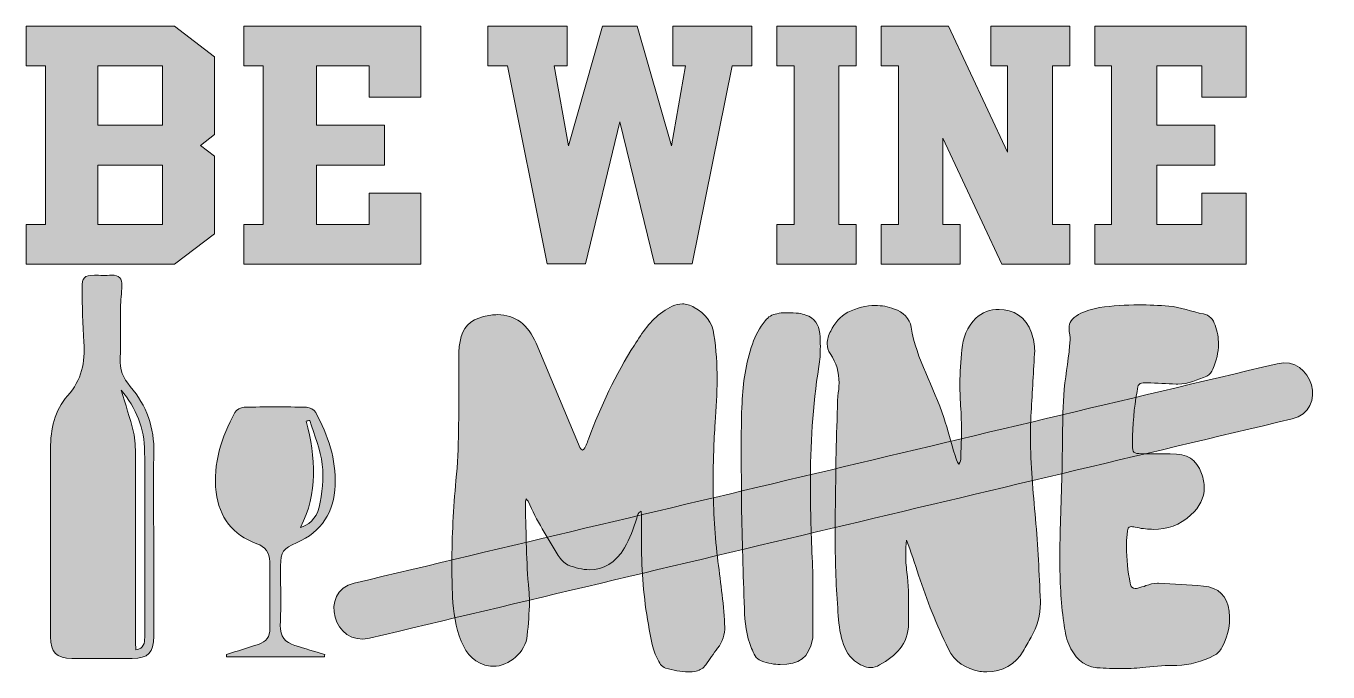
# Model space of a CAD drawing. Header units: inches. Extents: x 144 to 945, y -738 to -341.
import ezdxf

# ---------------------------------------------------------------- set-up
doc = ezdxf.new("R2010")
doc.units = ezdxf.units.IN
doc.header["$MEASUREMENT"] = 0
doc.layers.add('Layer 1', color=7, linetype='Continuous')

# ---------------------------------------------------------------- blocks, each defined once
blk = doc.blocks.new('block 3')
at = {"layer": 'Layer 1', "true_color": 0x231f20}
h = blk.add_hatch(color=250, dxfattribs=at)
h.dxf.hatch_style = 2
edge = h.paths.add_edge_path()
edge.add_spline(control_points=[(537.72, -735.92), (534.96, -735.21), (533.88, -732.57), (532.69, -730.17), (528.85, -722.62), (528.01, -714.24), (526.58, -706.09), (523.82, -689.67), (522.86, -673.14), (522.86, -656.72), (522.86, -656.72), (522.98, -643.06), (522.98, -643.06), (522.98, -641.99), (522.74, -640.91), (522.62, -639.47), (520.47, -640.43), (520.47, -642.34), (519.99, -643.78), (518.07, -650.13), (515.79, -656.24), (512.44, -662), (507.05, -671.22), (499.26, -675.42), (490.75, -675.42), (486.55, -675.42), (482.24, -674.34), (477.81, -672.54), (475.05, -671.34), (473.26, -669.07), (471.7, -666.67), (464.99, -655.88), (458.28, -645.1), (453.24, -633.36), (453, -633), (452.65, -632.76), (452.05, -631.92), (451.57, -632.76), (451.45, -633.72), (451.45, -634.56), (451.45, -634.56), (451.45, -636.35), (451.45, -636.35), (452.05, -653.49), (451.93, -670.62), (453.61, -687.64), (453.84, -690.03), (453.96, -692.55), (453.96, -694.95), (453.96, -702.02), (453.24, -708.96), (452.65, -715.91), (451.81, -726.1), (441.26, -734.85), (431.8, -734.85), (431.8, -734.85), (430, -734.73), (430, -734.73), (420.53, -733.65), (415.26, -727.42), (412.03, -719.39), (408.55, -710.76), (407.12, -701.54), (406.64, -692.31), (406.4, -685.48), (406.28, -678.65), (406.28, -671.82), (406.28, -654.69), (407.12, -637.67), (408.79, -620.54), (410.83, -600.29), (410.35, -579.8), (410.59, -559.31), (410.59, -554.16), (410.59, -548.76), (410.47, -543.61), (410.47, -540.74), (410.83, -537.86), (411.31, -535.1), (412.51, -526.6), (417.78, -521.8), (425.69, -519.77), (428.8, -519.05), (431.68, -518.57), (434.32, -518.57), (445.1, -518.57), (453.24, -524.68), (458.04, -536.18), (458.04, -536.18), (484.16, -598.13), (484.16, -598.13), (484.76, -599.45), (485.12, -601.01), (486.55, -601.97), (488.95, -600.29), (489.31, -597.53), (490.27, -595.13), (497.82, -574.89), (506.92, -555.47), (518.55, -537.26), (523.34, -529.71), (528.37, -522.16), (535.92, -516.89), (539.88, -514.14), (543.71, -511.98), (548.03, -511.98), (550.3, -511.98), (552.7, -512.7), (555.33, -514.14), (562.16, -517.97), (566.36, -523), (567.43, -530.91), (568.87, -540.02), (569.35, -549.24), (569.35, -558.35), (569.35, -567.22), (568.87, -576.08), (568.15, -584.83), (567.43, -596.69), (566.95, -608.67), (566.95, -620.54), (566.95, -636.23), (567.67, -651.93), (569.59, -667.75), (571.27, -681.41), (573.3, -695.07), (574.02, -708.96), (574.02, -708.96), (574.14, -710.28), (574.14, -710.28), (574.14, -715.32), (572.83, -719.63), (569.71, -723.7), (567.19, -727.06), (564.8, -730.53), (562.4, -733.89), (560.97, -736.04), (558.93, -737.24), (556.53, -737.84), (554.97, -738.2), (553.3, -738.32), (551.74, -738.32), (546.94, -738.32), (542.39, -737.12), (537.72, -735.92)], knot_values=[0, 0, 0, 0, 1, 1, 1, 2, 2, 2, 3, 3, 3, 4, 4, 4, 5, 5, 5, 6, 6, 6, 7, 7, 7, 8, 8, 8, 9, 9, 9, 10, 10, 10, 11, 11, 11, 12, 12, 12, 13, 13, 13, 14, 14, 14, 15, 15, 15, 16, 16, 16, 17, 17, 17, 18, 18, 18, 19, 19, 19, 20, 20, 20, 21, 21, 21, 22, 22, 22, 23, 23, 23, 24, 24, 24, 25, 25, 25, 26, 26, 26, 27, 27, 27, 28, 28, 28, 29, 29, 29, 30, 30, 30, 31, 31, 31, 32, 32, 32, 33, 33, 33, 34, 34, 34, 35, 35, 35, 36, 36, 36, 37, 37, 37, 38, 38, 38, 39, 39, 39, 40, 40, 40, 41, 41, 41, 42, 42, 42, 43, 43, 43, 44, 44, 44, 45, 45, 45, 46, 46, 46, 47, 47, 47, 48, 48, 48, 48], degree=3, periodic=1)
h = blk.add_hatch(color=250, dxfattribs=at)
h.dxf.hatch_style = 2
edge = h.paths.add_edge_path()
edge.add_spline(control_points=[(596.45, -731.49), (593.21, -730.29), (591.78, -726.94), (590.58, -723.82), (587.34, -716.03), (586.38, -707.65), (586.15, -699.38), (585.3, -678.05), (584.95, -656.72), (584.35, -635.99), (584.35, -635.99), (584.23, -596.57), (584.23, -596.57), (584.23, -588.66), (584.35, -580.76), (584.71, -572.85), (585.3, -560.51), (586.98, -548.41), (591.06, -536.66), (592.97, -531.39), (595.49, -526.6), (598.97, -522.28), (600.88, -519.89), (603.16, -518.45), (606.04, -517.97), (607.95, -517.61), (609.75, -517.37), (611.55, -517.37), (618.62, -517.37), (621.37, -517.85), (624.01, -518.81), (629.16, -520.61), (632.04, -524.68), (632.52, -530.19), (632.76, -532.83), (632.87, -535.58), (632.87, -538.22), (632.87, -542.41), (632.63, -546.61), (631.92, -550.56), (628.08, -574.77), (626.76, -599.09), (626.76, -623.41), (626.76, -639.23), (627.24, -655.05), (627.96, -670.86), (628.32, -678.05), (628.32, -685.36), (628.32, -692.55), (628.32, -692.55), (628.32, -714.36), (628.32, -714.36), (628.32, -715.68), (628.32, -717.11), (628.08, -718.31), (625.69, -729.45), (620.17, -733.77), (608.07, -733.77), (604.72, -733.77), (600.76, -732.93), (596.45, -731.49)], knot_values=[0, 0, 0, 0, 1, 1, 1, 2, 2, 2, 3, 3, 3, 4, 4, 4, 5, 5, 5, 6, 6, 6, 7, 7, 7, 8, 8, 8, 9, 9, 9, 10, 10, 10, 11, 11, 11, 12, 12, 12, 13, 13, 13, 14, 14, 14, 15, 15, 15, 16, 16, 16, 17, 17, 17, 18, 18, 18, 19, 19, 19, 20, 20, 20, 20], degree=3, periodic=1)
h = blk.add_hatch(color=250, dxfattribs=at)
h.dxf.hatch_style = 2
edge = h.paths.add_edge_path()
edge.add_spline(control_points=[(730.89, -737.96), (722.27, -736.4), (715.56, -732.33), (711.49, -723.94), (704.41, -709.32), (698.3, -694.35), (693.27, -678.77), (690.99, -671.58), (688.6, -664.39), (685.84, -657.32), (685.48, -660.2), (685.36, -662.95), (685.36, -665.71), (685.36, -669.42), (685.6, -673.14), (686.08, -676.85), (687.04, -684.64), (687.16, -692.31), (687.16, -700.1), (687.16, -700.1), (687.16, -708.49), (687.16, -708.49), (687.04, -721.31), (679.13, -728.38), (669.31, -734.01), (667.51, -735.09), (665.59, -735.57), (663.79, -735.57), (660.32, -735.57), (656.97, -733.89), (653.97, -731.49), (649.53, -727.9), (647.26, -722.86), (645.94, -717.47), (644.26, -711.48), (644.02, -705.25), (643.55, -699.14), (642.35, -683.92), (641.99, -668.7), (641.99, -653.37), (641.99, -638.15), (642.35, -622.81), (642.47, -607.6), (642.59, -596.81), (643.07, -586.15), (643.42, -575.36), (643.42, -575.36), (643.42, -571.53), (643.42, -571.53), (643.42, -571.53), (643.55, -568.78), (643.55, -568.78), (644.02, -565.9), (644.38, -563.14), (644.38, -560.51), (644.38, -554.28), (642.83, -548.29), (638.87, -542.53), (637.67, -540.74), (637.07, -538.7), (637.07, -536.54), (637.07, -533.91), (637.91, -531.15), (639.23, -528.63), (641.63, -523.84), (644.98, -519.53), (649.77, -517.13), (655.29, -514.38), (660.92, -512.94), (666.67, -512.94), (670.51, -512.94), (674.46, -513.54), (678.41, -515.1), (683.8, -517.01), (687.88, -520.85), (688.72, -526.24), (691.83, -546.13), (702.74, -563.02), (708.73, -581.83), (711.25, -589.5), (713.4, -597.41), (715.68, -605.2), (716.28, -607), (716.76, -608.79), (717.95, -610.59), (719.15, -609.27), (719.27, -607.84), (719.27, -606.4), (719.27, -606.4), (719.27, -604.6), (719.27, -604.6), (719.51, -599.57), (719.63, -594.54), (719.63, -589.38), (719.63, -583.75), (719.39, -578.12), (719.03, -572.37), (718.79, -568.66), (718.67, -564.94), (718.67, -561.11), (718.67, -554.16), (719.15, -547.09), (719.87, -540.14), (720.71, -532.83), (722.99, -526.12), (728.5, -520.73), (732.09, -517.25), (737.36, -515.33), (742.87, -515.33), (751.15, -515.33), (759.65, -519.77), (762.77, -529.83), (763.96, -533.43), (764.68, -537.14), (764.68, -540.86), (764.68, -540.86), (764.56, -542.77), (764.56, -542.77), (763.85, -555.59), (763.01, -568.29), (762.41, -581), (762.17, -585.43), (762.05, -589.74), (762.05, -594.06), (762.05, -610.83), (763.72, -627.49), (765.16, -644.14), (766.72, -660.92), (767.44, -677.81), (768.16, -694.71), (768.16, -694.71), (768.16, -695.91), (768.16, -695.91), (768.16, -703.33), (766.24, -710.4), (762.53, -716.87), (760.97, -719.75), (759.29, -722.62), (757.61, -725.5), (753.18, -733.41), (744.43, -738.32), (735.33, -738.32), (733.89, -738.32), (732.45, -738.2), (730.89, -737.96)], knot_values=[0, 0, 0, 0, 1, 1, 1, 2, 2, 2, 3, 3, 3, 4, 4, 4, 5, 5, 5, 6, 6, 6, 7, 7, 7, 8, 8, 8, 9, 9, 9, 10, 10, 10, 11, 11, 11, 12, 12, 12, 13, 13, 13, 14, 14, 14, 15, 15, 15, 16, 16, 16, 17, 17, 17, 18, 18, 18, 19, 19, 19, 20, 20, 20, 21, 21, 21, 22, 22, 22, 23, 23, 23, 24, 24, 24, 25, 25, 25, 26, 26, 26, 27, 27, 27, 28, 28, 28, 29, 29, 29, 30, 30, 30, 31, 31, 31, 32, 32, 32, 33, 33, 33, 34, 34, 34, 35, 35, 35, 36, 36, 36, 37, 37, 37, 38, 38, 38, 39, 39, 39, 40, 40, 40, 41, 41, 41, 42, 42, 42, 43, 43, 43, 44, 44, 44, 45, 45, 45, 46, 46, 46, 47, 47, 47, 48, 48, 48, 48], degree=3, periodic=1)
h = blk.add_hatch(color=250, dxfattribs=at)
h.dxf.hatch_style = 2
edge = h.paths.add_edge_path()
edge.add_spline(control_points=[(802.92, -735.68), (793.82, -735.09), (789.02, -728.62), (785.67, -721.31), (783.75, -717.11), (783.27, -712.44), (782.55, -707.89), (780.75, -695.07), (780.15, -682.24), (780.15, -668.58), (780.15, -652.89), (780.87, -635.99), (781.47, -616.82), (781.83, -606.16), (781.47, -587.23), (782.55, -568.29), (783.15, -557.99), (785.43, -547.93), (786.15, -537.62), (786.26, -536.18), (786.5, -534.87), (786.5, -533.43), (786.5, -532.71), (786.39, -531.87), (786.26, -531.03), (785.91, -529.59), (785.79, -528.28), (785.79, -527.08), (785.79, -523.36), (787.46, -520.97), (791.54, -518.57), (795.61, -516.17), (800.04, -514.98), (804.6, -514.26), (812.51, -513.06), (820.65, -512.58), (828.68, -512.58), (834.91, -512.58), (841.02, -512.82), (847.26, -513.3), (854.44, -513.78), (861.27, -516.89), (868.46, -518.09), (872.18, -518.81), (874.46, -521.45), (875.65, -525.04), (877.09, -528.99), (877.69, -532.83), (877.69, -536.66), (877.69, -541.82), (876.49, -546.97), (874.33, -552), (873.61, -553.8), (872.42, -555.71), (870.62, -556.43), (864.75, -558.47), (859.12, -561.35), (852.77, -561.35), (852.77, -561.35), (851.69, -561.35), (851.69, -561.35), (845.82, -560.99), (839.94, -560.63), (833.95, -560.51), (833.95, -560.51), (832.64, -560.51), (832.64, -560.51), (828.68, -560.51), (828.2, -561.23), (827.6, -565.78), (825.81, -576.08), (824.85, -586.51), (824.85, -596.93), (824.85, -596.93), (824.85, -598.61), (824.85, -598.61), (824.97, -603.76), (825.09, -603.88), (830.6, -604.12), (830.6, -604.12), (838.75, -604.24), (838.75, -604.24), (838.75, -604.24), (848.09, -604.12), (848.09, -604.12), (858.76, -604.12), (864.03, -607.48), (867.26, -616.22), (868.46, -619.34), (868.94, -622.33), (868.94, -625.09), (868.94, -631.32), (866.07, -636.83), (860.79, -641.75), (853.85, -648.1), (846.05, -650.61), (837.79, -650.61), (834.55, -650.61), (831.08, -650.25), (827.72, -649.53), (826.05, -649.17), (824.97, -648.93), (824.01, -648.93), (822.09, -648.93), (821.73, -650.13), (821.49, -653.73), (821.25, -656.24), (821.13, -658.76), (821.13, -661.28), (821.13, -668.83), (821.97, -676.37), (823.41, -683.8), (823.77, -686.2), (824.97, -686.92), (826.53, -686.92), (827, -686.92), (827.48, -686.92), (828.08, -686.8), (829.76, -686.32), (831.56, -685.84), (833.12, -685.24), (835.39, -684.4), (837.79, -683.8), (840.18, -683.8), (840.18, -683.8), (840.9, -683.8), (840.9, -683.8), (850.13, -684.28), (859.24, -684.52), (868.46, -685.48), (877.81, -686.32), (883.08, -691.71), (884.28, -700.94), (884.4, -702.49), (884.52, -703.93), (884.52, -705.49), (884.52, -711.72), (882.84, -717.59), (879.85, -723.22), (878.77, -725.38), (877.09, -727.18), (874.81, -728.26), (867.74, -731.85), (860.2, -734.25), (852.17, -734.25), (845.7, -734.25), (839.47, -734.73), (833.12, -735.45), (828.2, -736.04), (823.29, -736.28), (818.5, -736.28), (813.22, -736.28), (808.07, -736.04), (802.92, -735.68)], knot_values=[0, 0, 0, 0, 1, 1, 1, 2, 2, 2, 3, 3, 3, 4, 4, 4, 5, 5, 5, 6, 6, 6, 7, 7, 7, 8, 8, 8, 9, 9, 9, 10, 10, 10, 11, 11, 11, 12, 12, 12, 13, 13, 13, 14, 14, 14, 15, 15, 15, 16, 16, 16, 17, 17, 17, 18, 18, 18, 19, 19, 19, 20, 20, 20, 21, 21, 21, 22, 22, 22, 23, 23, 23, 24, 24, 24, 25, 25, 25, 26, 26, 26, 27, 27, 27, 28, 28, 28, 29, 29, 29, 30, 30, 30, 31, 31, 31, 32, 32, 32, 33, 33, 33, 34, 34, 34, 35, 35, 35, 36, 36, 36, 37, 37, 37, 38, 38, 38, 39, 39, 39, 40, 40, 40, 41, 41, 41, 42, 42, 42, 43, 43, 43, 44, 44, 44, 45, 45, 45, 46, 46, 46, 47, 47, 47, 48, 48, 48, 49, 49, 49, 50, 50, 50, 51, 51, 51, 51], degree=3, periodic=1)
at = {"layer": 'Layer 1', "lineweight": 0}
for points, knots in [([(537.72, -735.92), (534.96, -735.21), (533.88, -732.57), (532.69, -730.17), (528.85, -722.62), (528.01, -714.24), (526.58, -706.09), (523.82, -689.67), (522.86, -673.14), (522.86, -656.72), (522.86, -656.72), (522.98, -643.06), (522.98, -643.06), (522.98, -641.99), (522.74, -640.91), (522.62, -639.47), (520.47, -640.43), (520.47, -642.34), (519.99, -643.78), (518.07, -650.13), (515.79, -656.24), (512.44, -662), (507.05, -671.22), (499.26, -675.42), (490.75, -675.42), (486.55, -675.42), (482.24, -674.34), (477.81, -672.54), (475.05, -671.34), (473.26, -669.07), (471.7, -666.67), (464.99, -655.88), (458.28, -645.1), (453.24, -633.36), (453, -633), (452.65, -632.76), (452.05, -631.92), (451.57, -632.76), (451.45, -633.72), (451.45, -634.56), (451.45, -634.56), (451.45, -636.35), (451.45, -636.35), (452.05, -653.49), (451.93, -670.62), (453.61, -687.64), (453.84, -690.03), (453.96, -692.55), (453.96, -694.95), (453.96, -702.02), (453.24, -708.96), (452.65, -715.91), (451.81, -726.1), (441.26, -734.85), (431.8, -734.85), (431.8, -734.85), (430, -734.73), (430, -734.73), (420.53, -733.65), (415.26, -727.42), (412.03, -719.39), (408.55, -710.76), (407.12, -701.54), (406.64, -692.31), (406.4, -685.48), (406.28, -678.65), (406.28, -671.82), (406.28, -654.69), (407.12, -637.67), (408.79, -620.54), (410.83, -600.29), (410.35, -579.8), (410.59, -559.31), (410.59, -554.16), (410.59, -548.76), (410.47, -543.61), (410.47, -540.74), (410.83, -537.86), (411.31, -535.1), (412.51, -526.6), (417.78, -521.8), (425.69, -519.77), (428.8, -519.05), (431.68, -518.57), (434.32, -518.57), (445.1, -518.57), (453.24, -524.68), (458.04, -536.18), (458.04, -536.18), (484.16, -598.13), (484.16, -598.13), (484.76, -599.45), (485.12, -601.01), (486.55, -601.97), (488.95, -600.29), (489.31, -597.53), (490.27, -595.13), (497.82, -574.89), (506.92, -555.47), (518.55, -537.26), (523.34, -529.71), (528.37, -522.16), (535.92, -516.89), (539.88, -514.14), (543.71, -511.98), (548.03, -511.98), (550.3, -511.98), (552.7, -512.7), (555.33, -514.14), (562.16, -517.97), (566.36, -523), (567.43, -530.91), (568.87, -540.02), (569.35, -549.24), (569.35, -558.35), (569.35, -567.22), (568.87, -576.08), (568.15, -584.83), (567.43, -596.69), (566.95, -608.67), (566.95, -620.54), (566.95, -636.23), (567.67, -651.93), (569.59, -667.75), (571.27, -681.41), (573.3, -695.07), (574.02, -708.96), (574.02, -708.96), (574.14, -710.28), (574.14, -710.28), (574.14, -715.32), (572.83, -719.63), (569.71, -723.7), (567.19, -727.06), (564.8, -730.53), (562.4, -733.89), (560.97, -736.04), (558.93, -737.24), (556.53, -737.84), (554.97, -738.2), (553.3, -738.32), (551.74, -738.32), (546.94, -738.32), (542.39, -737.12), (537.72, -735.92)], [0, 0, 0, 0, 1, 1, 1, 2, 2, 2, 3, 3, 3, 4, 4, 4, 5, 5, 5, 6, 6, 6, 7, 7, 7, 8, 8, 8, 9, 9, 9, 10, 10, 10, 11, 11, 11, 12, 12, 12, 13, 13, 13, 14, 14, 14, 15, 15, 15, 16, 16, 16, 17, 17, 17, 18, 18, 18, 19, 19, 19, 20, 20, 20, 21, 21, 21, 22, 22, 22, 23, 23, 23, 24, 24, 24, 25, 25, 25, 26, 26, 26, 27, 27, 27, 28, 28, 28, 29, 29, 29, 30, 30, 30, 31, 31, 31, 32, 32, 32, 33, 33, 33, 34, 34, 34, 35, 35, 35, 36, 36, 36, 37, 37, 37, 38, 38, 38, 39, 39, 39, 40, 40, 40, 41, 41, 41, 42, 42, 42, 43, 43, 43, 44, 44, 44, 45, 45, 45, 46, 46, 46, 47, 47, 47, 48, 48, 48, 48]), ([(596.45, -731.49), (593.21, -730.29), (591.78, -726.94), (590.58, -723.82), (587.34, -716.03), (586.38, -707.65), (586.15, -699.38), (585.3, -678.05), (584.95, -656.72), (584.35, -635.99), (584.35, -635.99), (584.23, -596.57), (584.23, -596.57), (584.23, -588.66), (584.35, -580.76), (584.71, -572.85), (585.3, -560.51), (586.98, -548.41), (591.06, -536.66), (592.97, -531.39), (595.49, -526.6), (598.97, -522.28), (600.88, -519.89), (603.16, -518.45), (606.04, -517.97), (607.95, -517.61), (609.75, -517.37), (611.55, -517.37), (618.62, -517.37), (621.37, -517.85), (624.01, -518.81), (629.16, -520.61), (632.04, -524.68), (632.52, -530.19), (632.76, -532.83), (632.87, -535.58), (632.87, -538.22), (632.87, -542.41), (632.63, -546.61), (631.92, -550.56), (628.08, -574.77), (626.76, -599.09), (626.76, -623.41), (626.76, -639.23), (627.24, -655.05), (627.96, -670.86), (628.32, -678.05), (628.32, -685.36), (628.32, -692.55), (628.32, -692.55), (628.32, -714.36), (628.32, -714.36), (628.32, -715.68), (628.32, -717.11), (628.08, -718.31), (625.69, -729.45), (620.17, -733.77), (608.07, -733.77), (604.72, -733.77), (600.76, -732.93), (596.45, -731.49)], [0, 0, 0, 0, 1, 1, 1, 2, 2, 2, 3, 3, 3, 4, 4, 4, 5, 5, 5, 6, 6, 6, 7, 7, 7, 8, 8, 8, 9, 9, 9, 10, 10, 10, 11, 11, 11, 12, 12, 12, 13, 13, 13, 14, 14, 14, 15, 15, 15, 16, 16, 16, 17, 17, 17, 18, 18, 18, 19, 19, 19, 20, 20, 20, 20]), ([(730.89, -737.96), (722.27, -736.4), (715.56, -732.33), (711.49, -723.94), (704.41, -709.32), (698.3, -694.35), (693.27, -678.77), (690.99, -671.58), (688.6, -664.39), (685.84, -657.32), (685.48, -660.2), (685.36, -662.95), (685.36, -665.71), (685.36, -669.42), (685.6, -673.14), (686.08, -676.85), (687.04, -684.64), (687.16, -692.31), (687.16, -700.1), (687.16, -700.1), (687.16, -708.49), (687.16, -708.49), (687.04, -721.31), (679.13, -728.38), (669.31, -734.01), (667.51, -735.09), (665.59, -735.57), (663.79, -735.57), (660.32, -735.57), (656.97, -733.89), (653.97, -731.49), (649.53, -727.9), (647.26, -722.86), (645.94, -717.47), (644.26, -711.48), (644.02, -705.25), (643.55, -699.14), (642.35, -683.92), (641.99, -668.7), (641.99, -653.37), (641.99, -638.15), (642.35, -622.81), (642.47, -607.6), (642.59, -596.81), (643.07, -586.15), (643.42, -575.36), (643.42, -575.36), (643.42, -571.53), (643.42, -571.53), (643.42, -571.53), (643.55, -568.78), (643.55, -568.78), (644.02, -565.9), (644.38, -563.14), (644.38, -560.51), (644.38, -554.28), (642.83, -548.29), (638.87, -542.53), (637.67, -540.74), (637.07, -538.7), (637.07, -536.54), (637.07, -533.91), (637.91, -531.15), (639.23, -528.63), (641.63, -523.84), (644.98, -519.53), (649.77, -517.13), (655.29, -514.38), (660.92, -512.94), (666.67, -512.94), (670.51, -512.94), (674.46, -513.54), (678.41, -515.1), (683.8, -517.01), (687.88, -520.85), (688.72, -526.24), (691.83, -546.13), (702.74, -563.02), (708.73, -581.83), (711.25, -589.5), (713.4, -597.41), (715.68, -605.2), (716.28, -607), (716.76, -608.79), (717.95, -610.59), (719.15, -609.27), (719.27, -607.84), (719.27, -606.4), (719.27, -606.4), (719.27, -604.6), (719.27, -604.6), (719.51, -599.57), (719.63, -594.54), (719.63, -589.38), (719.63, -583.75), (719.39, -578.12), (719.03, -572.37), (718.79, -568.66), (718.67, -564.94), (718.67, -561.11), (718.67, -554.16), (719.15, -547.09), (719.87, -540.14), (720.71, -532.83), (722.99, -526.12), (728.5, -520.73), (732.09, -517.25), (737.36, -515.33), (742.87, -515.33), (751.15, -515.33), (759.65, -519.77), (762.77, -529.83), (763.96, -533.43), (764.68, -537.14), (764.68, -540.86), (764.68, -540.86), (764.56, -542.77), (764.56, -542.77), (763.85, -555.59), (763.01, -568.29), (762.41, -581), (762.17, -585.43), (762.05, -589.74), (762.05, -594.06), (762.05, -610.83), (763.72, -627.49), (765.16, -644.14), (766.72, -660.92), (767.44, -677.81), (768.16, -694.71), (768.16, -694.71), (768.16, -695.91), (768.16, -695.91), (768.16, -703.33), (766.24, -710.4), (762.53, -716.87), (760.97, -719.75), (759.29, -722.62), (757.61, -725.5), (753.18, -733.41), (744.43, -738.32), (735.33, -738.32), (733.89, -738.32), (732.45, -738.2), (730.89, -737.96)], [0, 0, 0, 0, 1, 1, 1, 2, 2, 2, 3, 3, 3, 4, 4, 4, 5, 5, 5, 6, 6, 6, 7, 7, 7, 8, 8, 8, 9, 9, 9, 10, 10, 10, 11, 11, 11, 12, 12, 12, 13, 13, 13, 14, 14, 14, 15, 15, 15, 16, 16, 16, 17, 17, 17, 18, 18, 18, 19, 19, 19, 20, 20, 20, 21, 21, 21, 22, 22, 22, 23, 23, 23, 24, 24, 24, 25, 25, 25, 26, 26, 26, 27, 27, 27, 28, 28, 28, 29, 29, 29, 30, 30, 30, 31, 31, 31, 32, 32, 32, 33, 33, 33, 34, 34, 34, 35, 35, 35, 36, 36, 36, 37, 37, 37, 38, 38, 38, 39, 39, 39, 40, 40, 40, 41, 41, 41, 42, 42, 42, 43, 43, 43, 44, 44, 44, 45, 45, 45, 46, 46, 46, 47, 47, 47, 48, 48, 48, 48]), ([(802.92, -735.68), (793.82, -735.09), (789.02, -728.62), (785.67, -721.31), (783.75, -717.11), (783.27, -712.44), (782.55, -707.89), (780.75, -695.07), (780.15, -682.24), (780.15, -668.58), (780.15, -652.89), (780.87, -635.99), (781.47, -616.82), (781.83, -606.16), (781.47, -587.23), (782.55, -568.29), (783.15, -557.99), (785.43, -547.93), (786.15, -537.62), (786.26, -536.18), (786.5, -534.87), (786.5, -533.43), (786.5, -532.71), (786.39, -531.87), (786.26, -531.03), (785.91, -529.59), (785.79, -528.28), (785.79, -527.08), (785.79, -523.36), (787.46, -520.97), (791.54, -518.57), (795.61, -516.17), (800.04, -514.98), (804.6, -514.26), (812.51, -513.06), (820.65, -512.58), (828.68, -512.58), (834.91, -512.58), (841.02, -512.82), (847.26, -513.3), (854.44, -513.78), (861.27, -516.89), (868.46, -518.09), (872.18, -518.81), (874.46, -521.45), (875.65, -525.04), (877.09, -528.99), (877.69, -532.83), (877.69, -536.66), (877.69, -541.82), (876.49, -546.97), (874.33, -552), (873.61, -553.8), (872.42, -555.71), (870.62, -556.43), (864.75, -558.47), (859.12, -561.35), (852.77, -561.35), (852.77, -561.35), (851.69, -561.35), (851.69, -561.35), (845.82, -560.99), (839.94, -560.63), (833.95, -560.51), (833.95, -560.51), (832.64, -560.51), (832.64, -560.51), (828.68, -560.51), (828.2, -561.23), (827.6, -565.78), (825.81, -576.08), (824.85, -586.51), (824.85, -596.93), (824.85, -596.93), (824.85, -598.61), (824.85, -598.61), (824.97, -603.76), (825.09, -603.88), (830.6, -604.12), (830.6, -604.12), (838.75, -604.24), (838.75, -604.24), (838.75, -604.24), (848.09, -604.12), (848.09, -604.12), (858.76, -604.12), (864.03, -607.48), (867.26, -616.22), (868.46, -619.34), (868.94, -622.33), (868.94, -625.09), (868.94, -631.32), (866.07, -636.83), (860.79, -641.75), (853.85, -648.1), (846.05, -650.61), (837.79, -650.61), (834.55, -650.61), (831.08, -650.25), (827.72, -649.53), (826.05, -649.17), (824.97, -648.93), (824.01, -648.93), (822.09, -648.93), (821.73, -650.13), (821.49, -653.73), (821.25, -656.24), (821.13, -658.76), (821.13, -661.28), (821.13, -668.83), (821.97, -676.37), (823.41, -683.8), (823.77, -686.2), (824.97, -686.92), (826.53, -686.92), (827, -686.92), (827.48, -686.92), (828.08, -686.8), (829.76, -686.32), (831.56, -685.84), (833.12, -685.24), (835.39, -684.4), (837.79, -683.8), (840.18, -683.8), (840.18, -683.8), (840.9, -683.8), (840.9, -683.8), (850.13, -684.28), (859.24, -684.52), (868.46, -685.48), (877.81, -686.32), (883.08, -691.71), (884.28, -700.94), (884.4, -702.49), (884.52, -703.93), (884.52, -705.49), (884.52, -711.72), (882.84, -717.59), (879.85, -723.22), (878.77, -725.38), (877.09, -727.18), (874.81, -728.26), (867.74, -731.85), (860.2, -734.25), (852.17, -734.25), (845.7, -734.25), (839.47, -734.73), (833.12, -735.45), (828.2, -736.04), (823.29, -736.28), (818.5, -736.28), (813.22, -736.28), (808.07, -736.04), (802.92, -735.68)], [0, 0, 0, 0, 1, 1, 1, 2, 2, 2, 3, 3, 3, 4, 4, 4, 5, 5, 5, 6, 6, 6, 7, 7, 7, 8, 8, 8, 9, 9, 9, 10, 10, 10, 11, 11, 11, 12, 12, 12, 13, 13, 13, 14, 14, 14, 15, 15, 15, 16, 16, 16, 17, 17, 17, 18, 18, 18, 19, 19, 19, 20, 20, 20, 21, 21, 21, 22, 22, 22, 23, 23, 23, 24, 24, 24, 25, 25, 25, 26, 26, 26, 27, 27, 27, 28, 28, 28, 29, 29, 29, 30, 30, 30, 31, 31, 31, 32, 32, 32, 33, 33, 33, 34, 34, 34, 35, 35, 35, 36, 36, 36, 37, 37, 37, 38, 38, 38, 39, 39, 39, 40, 40, 40, 41, 41, 41, 42, 42, 42, 43, 43, 43, 44, 44, 44, 45, 45, 45, 46, 46, 46, 47, 47, 47, 48, 48, 48, 49, 49, 49, 50, 50, 50, 51, 51, 51, 51])]:
    blk.add_open_spline(points, degree=3, knots=knots, dxfattribs=at)
blk = doc.blocks.new('block 4')
at = {"layer": 'Layer 1', "true_color": 0xfd2b7b}
h = blk.add_hatch(color=230, dxfattribs=at)
h.dxf.hatch_style = 2
h.paths.add_polyline_path([(530.82, -487.41), (509.64, -399.9), (488.35, -487.41), (464.82, -487.41), (440.46, -365.63), (428.48, -365.63), (428.48, -341.08), (477.2, -341.08), (477.2, -365.63), (469.22, -365.63), (477.91, -414.84), (498.89, -341.08), (520.28, -341.08), (541.26, -414.84), (549.96, -365.63), (542.08, -365.63), (542.08, -341.08), (590.79, -341.08), (590.79, -365.63), (578.72, -365.63), (554.05, -487.41)])
h = blk.add_hatch(color=230, dxfattribs=at)
h.dxf.hatch_style = 2
h.paths.add_polyline_path([(616.78, -365.63), (606.14, -365.63), (606.14, -341.17), (654.86, -341.17), (654.86, -365.63), (644.21, -365.63), (644.21, -463.13), (654.86, -463.13), (654.86, -487.59), (606.14, -487.59), (606.14, -463.13), (616.78, -463.13)])
h = blk.add_hatch(color=230, dxfattribs=at)
h.dxf.hatch_style = 2
h.paths.add_polyline_path([(744.5, -487.59), (708.28, -409.98), (708.28, -463.13), (718.92, -463.13), (718.92, -487.59), (670.21, -487.59), (670.21, -463.13), (680.85, -463.13), (680.85, -365.63), (670.21, -365.63), (670.21, -341.17), (711.65, -341.08), (747.88, -418.69), (747.88, -365.63), (737.65, -365.63), (737.65, -341.17), (786.36, -341.17), (786.36, -365.63), (775.72, -365.63), (775.72, -463.13), (786.36, -463.13), (786.36, -487.59)])
h = blk.add_hatch(color=230, dxfattribs=at)
h.dxf.hatch_style = 2
h.paths.add_polyline_path([(867.41, -463.04), (867.41, -443.88), (894.64, -443.88), (894.64, -487.59), (801.71, -487.59), (801.71, -463.13), (811.84, -463.13), (811.84, -365.63), (801.71, -365.63), (801.71, -341.08), (894.64, -341.08), (894.64, -384.87), (867.41, -384.87), (867.41, -365.63), (839.78, -365.63), (839.78, -402.1), (875.5, -402.1), (875.5, -426.57), (839.78, -426.57), (839.78, -463.04)])
at = {"layer": 'Layer 1', "lineweight": 0}
for points in [[(530.82, -487.41), (509.64, -399.9), (488.35, -487.41), (464.82, -487.41), (440.46, -365.63), (428.48, -365.63), (428.48, -341.08), (477.2, -341.08), (477.2, -365.63), (469.22, -365.63), (477.91, -414.84), (498.89, -341.08), (520.28, -341.08), (541.26, -414.84), (549.96, -365.63), (542.08, -365.63), (542.08, -341.08), (590.79, -341.08), (590.79, -365.63), (578.72, -365.63), (554.05, -487.41), (530.82, -487.41)], [(616.78, -365.63), (606.14, -365.63), (606.14, -341.17), (654.86, -341.17), (654.86, -365.63), (644.21, -365.63), (644.21, -463.13), (654.86, -463.13), (654.86, -487.59), (606.14, -487.59), (606.14, -463.13), (616.78, -463.13), (616.78, -365.63)], [(744.5, -487.59), (708.28, -409.98), (708.28, -463.13), (718.92, -463.13), (718.92, -487.59), (670.21, -487.59), (670.21, -463.13), (680.85, -463.13), (680.85, -365.63), (670.21, -365.63), (670.21, -341.17), (711.65, -341.08), (747.88, -418.69), (747.88, -365.63), (737.65, -365.63), (737.65, -341.17), (786.36, -341.17), (786.36, -365.63), (775.72, -365.63), (775.72, -463.13), (786.36, -463.13), (786.36, -487.59), (744.5, -487.59)], [(867.41, -463.04), (867.41, -443.88), (894.64, -443.88), (894.64, -487.59), (801.71, -487.59), (801.71, -463.13), (811.84, -463.13), (811.84, -365.63), (801.71, -365.63), (801.71, -341.08), (894.64, -341.08), (894.64, -384.87), (867.41, -384.87), (867.41, -365.63), (839.78, -365.63), (839.78, -402.1), (875.5, -402.1), (875.5, -426.57), (839.78, -426.57), (839.78, -463.04), (867.41, -463.04)]]:
    blk.add_lwpolyline(points, dxfattribs=at)
blk = doc.blocks.new('block 5')
at = {"layer": 'Layer 1', "true_color": 0x231f20}
h = blk.add_hatch(color=250, dxfattribs=at)
h.dxf.hatch_style = 2
h.paths.add_polyline_path([(235.78, -341.08), (260.36, -359.95), (260.36, -407.87), (251.61, -414.56), (260.36, -421.07), (260.36, -468.81), (235.78, -487.59), (144.4, -487.59), (144.4, -463.13), (156.39, -463.13), (156.39, -365.63), (144.4, -365.63), (144.4, -341.17)])
h.paths.add_polyline_path([(188.53, -402.1), (228.22, -402.1), (228.22, -365.63), (188.53, -365.63)])
h.paths.add_polyline_path([(228.34, -426.57), (188.53, -426.57), (188.53, -463.04), (228.34, -463.04)])
h = blk.add_hatch(color=250, dxfattribs=at)
h.dxf.hatch_style = 2
h.paths.add_polyline_path([(355.33, -463.04), (355.33, -443.88), (387.23, -443.88), (387.23, -487.59), (278.35, -487.59), (278.35, -463.13), (290.22, -463.13), (290.22, -365.63), (278.35, -365.63), (278.35, -341.08), (387.23, -341.08), (387.23, -384.87), (355.33, -384.87), (355.33, -365.63), (322.96, -365.63), (322.96, -402.1), (364.81, -402.1), (364.81, -426.57), (322.96, -426.57), (322.96, -463.04)])
at = {"layer": 'Layer 1', "lineweight": 0}
for points in [[(235.78, -341.08), (260.36, -359.95), (260.36, -407.87), (251.61, -414.56), (260.36, -421.07), (260.36, -468.81), (235.78, -487.59), (144.4, -487.59), (144.4, -463.13), (156.39, -463.13), (156.39, -365.63), (144.4, -365.63), (144.4, -341.17), (235.78, -341.08)], [(355.33, -463.04), (355.33, -443.88), (387.23, -443.88), (387.23, -487.59), (278.35, -487.59), (278.35, -463.13), (290.22, -463.13), (290.22, -365.63), (278.35, -365.63), (278.35, -341.08), (387.23, -341.08), (387.23, -384.87), (355.33, -384.87), (355.33, -365.63), (322.96, -365.63), (322.96, -402.1), (364.81, -402.1), (364.81, -426.57), (322.96, -426.57), (322.96, -463.04), (355.33, -463.04)], [(188.53, -402.1), (228.22, -402.1), (228.22, -365.63), (188.53, -365.63), (188.53, -402.1)], [(228.34, -426.57), (188.53, -426.57), (188.53, -463.04), (228.34, -463.04), (228.34, -426.57)]]:
    blk.add_lwpolyline(points, dxfattribs=at)
blk = doc.blocks.new('block 6')
at = {"layer": 'Layer 1', "true_color": 0x231f20}
h = blk.add_hatch(color=250, dxfattribs=at)
h.dxf.hatch_style = 2
edge = h.paths.add_edge_path()
edge.add_spline(control_points=[(222.91, -716.39), (222.9, -726.5), (219.57, -729.91), (209.65, -729.94), (197.31, -729.98), (184.97, -729.98), (172.62, -729.94), (163.02, -729.91), (159.49, -726.34), (159.49, -716.76), (159.48, -678.21), (159.53, -639.65), (159.45, -601.1), (159.43, -589.04), (161.98, -577.39), (169.92, -568.49), (178.68, -558.66), (180.95, -547.99), (179.96, -535.53), (179.08, -524.46), (179.09, -513.32), (178.87, -502.21), (178.75, -495.77), (180.21, -494.39), (186.4, -494.37), (189.95, -494.35), (193.51, -494.52), (197.05, -494.33), (201.74, -494.07), (203.51, -496.56), (203.36, -500.77), (203.2, -505.3), (202.55, -509.81), (202.49, -514.34), (202.36, -524.65), (202.87, -534.99), (202.33, -545.27), (201.97, -552.2), (204.04, -557.58), (208.5, -562.73), (218.64, -574.45), (223.36, -588.12), (223, -603.77), (222.6, -621.35), (222.91, -638.94), (222.91, -656.53), (222.91, -676.48), (222.92, -696.43), (222.91, -716.39)], knot_values=[0, 0, 0, 0, 1, 1, 1, 2, 2, 2, 3, 3, 3, 4, 4, 4, 5, 5, 5, 6, 6, 6, 7, 7, 7, 8, 8, 8, 9, 9, 9, 10, 10, 10, 11, 11, 11, 12, 12, 12, 13, 13, 13, 14, 14, 14, 15, 15, 15, 16, 16, 16, 16], degree=3, periodic=1)
edge = h.paths.add_edge_path()
edge.add_spline(control_points=[(210.52, -590.77), (211.65, -595.46), (211.65, -600.49), (211.66, -605.37), (211.74, -643.24), (211.7, -681.11), (211.71, -718.98), (211.71, -720.76), (211.86, -722.54), (211.96, -724.62), (216.92, -723.82), (217.38, -720.65), (217.38, -717.1), (217.36, -703.24), (217.37, -689.38), (217.37, -675.51), (217.37, -651.34), (217.45, -627.16), (217.34, -602.99), (217.27, -588.59), (212.26, -575.99), (202.81, -564.92), (205.51, -573.8), (208.44, -582.18), (210.52, -590.77)], knot_values=[0, 0, 0, 0, 1, 1, 1, 2, 2, 2, 3, 3, 3, 4, 4, 4, 5, 5, 5, 6, 6, 6, 7, 7, 7, 8, 8, 8, 8], degree=3, periodic=1)
h = blk.add_hatch(color=250, dxfattribs=at)
h.dxf.hatch_style = 2
edge = h.paths.add_edge_path()
edge.add_spline(control_points=[(267.73, -727.54), (274.27, -725.48), (280.83, -723.48), (287.34, -721.33), (292.03, -719.77), (294.51, -716.83), (294.4, -711.41), (294.12, -697.8), (294.27, -684.19), (294.32, -670.57), (294.34, -664.84), (291.43, -661.35), (286.24, -659.42), (271.5, -653.94), (263.12, -643.2), (261.31, -627.77), (259.24, -610.18), (264.58, -594.05), (272.78, -578.79), (273.69, -577.11), (276.52, -575.55), (278.5, -575.51), (291.3, -575.22), (304.1, -575.22), (316.9, -575.51), (318.84, -575.55), (321.57, -577.14), (322.52, -578.81), (330.3, -592.67), (335.02, -607.58), (334.48, -623.55), (333.92, -639.92), (326.21, -652.2), (310.78, -658.81), (302.7, -662.26), (300.9, -664.54), (300.9, -673.04), (300.9, -685.24), (301.26, -697.44), (300.76, -709.61), (300.48, -716.64), (303.68, -720.15), (309.76, -722.03), (315.86, -723.92), (321.98, -725.73), (328.09, -727.57), (328.05, -728.08), (328.02, -728.59), (327.98, -729.09), (307.87, -729.09), (287.77, -729.09), (267.66, -729.09), (267.68, -728.57), (267.7, -728.06), (267.73, -727.54)], knot_values=[0, 0, 0, 0, 1, 1, 1, 2, 2, 2, 3, 3, 3, 4, 4, 4, 5, 5, 5, 6, 6, 6, 7, 7, 7, 8, 8, 8, 9, 9, 9, 10, 10, 10, 11, 11, 11, 12, 12, 12, 13, 13, 13, 14, 14, 14, 15, 15, 15, 16, 16, 16, 17, 17, 17, 18, 18, 18, 18], degree=3, periodic=1)
edge = h.paths.add_edge_path()
edge.add_spline(control_points=[(313.17, -649.44), (317.36, -648.55), (323.07, -644.02), (324.58, -637.05), (326.42, -628.48), (327.6, -619.33), (326.6, -610.72), (325.54, -601.52), (321.61, -592.65), (318.93, -583.63), (318.17, -583.79), (317.42, -583.94), (316.66, -584.09), (322.55, -606.36), (324.1, -628.36), (313.17, -649.44)], knot_values=[0, 0, 0, 0, 1, 1, 1, 2, 2, 2, 3, 3, 3, 4, 4, 4, 5, 5, 5, 5], degree=3, periodic=1)
at = {"layer": 'Layer 1', "lineweight": 0}
for points, knots in [([(222.91, -716.39), (222.9, -726.5), (219.57, -729.91), (209.65, -729.94), (197.31, -729.98), (184.97, -729.98), (172.62, -729.94), (163.02, -729.91), (159.49, -726.34), (159.49, -716.76), (159.48, -678.21), (159.53, -639.65), (159.45, -601.1), (159.43, -589.04), (161.98, -577.39), (169.92, -568.49), (178.68, -558.66), (180.95, -547.99), (179.96, -535.53), (179.08, -524.46), (179.09, -513.32), (178.87, -502.21), (178.75, -495.77), (180.21, -494.39), (186.4, -494.37), (189.95, -494.35), (193.51, -494.52), (197.05, -494.33), (201.74, -494.07), (203.51, -496.56), (203.36, -500.77), (203.2, -505.3), (202.55, -509.81), (202.49, -514.34), (202.36, -524.65), (202.87, -534.99), (202.33, -545.27), (201.97, -552.2), (204.04, -557.58), (208.5, -562.73), (218.64, -574.45), (223.36, -588.12), (223, -603.77), (222.6, -621.35), (222.91, -638.94), (222.91, -656.53), (222.91, -676.48), (222.92, -696.43), (222.91, -716.39)], [0, 0, 0, 0, 1, 1, 1, 2, 2, 2, 3, 3, 3, 4, 4, 4, 5, 5, 5, 6, 6, 6, 7, 7, 7, 8, 8, 8, 9, 9, 9, 10, 10, 10, 11, 11, 11, 12, 12, 12, 13, 13, 13, 14, 14, 14, 15, 15, 15, 16, 16, 16, 16]), ([(210.52, -590.77), (211.65, -595.46), (211.65, -600.49), (211.66, -605.37), (211.74, -643.24), (211.7, -681.11), (211.71, -718.98), (211.71, -720.76), (211.86, -722.54), (211.96, -724.62), (216.92, -723.82), (217.38, -720.65), (217.38, -717.1), (217.36, -703.24), (217.37, -689.38), (217.37, -675.51), (217.37, -651.34), (217.45, -627.16), (217.34, -602.99), (217.27, -588.59), (212.26, -575.99), (202.81, -564.92), (205.51, -573.8), (208.44, -582.18), (210.52, -590.77)], [0, 0, 0, 0, 1, 1, 1, 2, 2, 2, 3, 3, 3, 4, 4, 4, 5, 5, 5, 6, 6, 6, 7, 7, 7, 8, 8, 8, 8]), ([(267.73, -727.54), (274.27, -725.48), (280.83, -723.48), (287.34, -721.33), (292.03, -719.77), (294.51, -716.83), (294.4, -711.41), (294.12, -697.8), (294.27, -684.19), (294.32, -670.57), (294.34, -664.84), (291.43, -661.35), (286.24, -659.42), (271.5, -653.94), (263.12, -643.2), (261.31, -627.77), (259.24, -610.18), (264.58, -594.05), (272.78, -578.79), (273.69, -577.11), (276.52, -575.55), (278.5, -575.51), (291.3, -575.22), (304.1, -575.22), (316.9, -575.51), (318.84, -575.55), (321.57, -577.14), (322.52, -578.81), (330.3, -592.67), (335.02, -607.58), (334.48, -623.55), (333.92, -639.92), (326.21, -652.2), (310.78, -658.81), (302.7, -662.26), (300.9, -664.54), (300.9, -673.04), (300.9, -685.24), (301.26, -697.44), (300.76, -709.61), (300.48, -716.64), (303.68, -720.15), (309.76, -722.03), (315.86, -723.92), (321.98, -725.73), (328.09, -727.57), (328.05, -728.08), (328.02, -728.59), (327.98, -729.09), (307.87, -729.09), (287.77, -729.09), (267.66, -729.09), (267.68, -728.57), (267.7, -728.06), (267.73, -727.54)], [0, 0, 0, 0, 1, 1, 1, 2, 2, 2, 3, 3, 3, 4, 4, 4, 5, 5, 5, 6, 6, 6, 7, 7, 7, 8, 8, 8, 9, 9, 9, 10, 10, 10, 11, 11, 11, 12, 12, 12, 13, 13, 13, 14, 14, 14, 15, 15, 15, 16, 16, 16, 17, 17, 17, 18, 18, 18, 18]), ([(313.17, -649.44), (317.36, -648.55), (323.07, -644.02), (324.58, -637.05), (326.42, -628.48), (327.6, -619.33), (326.6, -610.72), (325.54, -601.52), (321.61, -592.65), (318.93, -583.63), (318.17, -583.79), (317.42, -583.94), (316.66, -584.09), (322.55, -606.36), (324.1, -628.36), (313.17, -649.44)], [0, 0, 0, 0, 1, 1, 1, 2, 2, 2, 3, 3, 3, 4, 4, 4, 5, 5, 5, 5])]:
    blk.add_open_spline(points, degree=3, knots=knots, dxfattribs=at)
blk = doc.blocks.new('block 7')
at = {"layer": 'Layer 1', "true_color": 0xce0100}
h = blk.add_hatch(color=12, dxfattribs=at)
h.dxf.hatch_style = 2
edge = h.paths.add_edge_path()
edge.add_spline(control_points=[(355.57, -717.57), (544.73, -672.59), (733.89, -627.62), (923.05, -582.64), (945.03, -577.41), (935.73, -543.54), (913.71, -548.77), (724.55, -593.75), (535.39, -638.72), (346.24, -683.7), (324.25, -688.93), (333.56, -722.8), (355.57, -717.57), (355.57, -717.57), (355.57, -717.57), (355.57, -717.57)], knot_values=[0, 0, 0, 0, 1, 1, 1, 2, 2, 2, 3, 3, 3, 4, 4, 4, 5, 5, 5, 5], degree=3, periodic=1)
at = {"layer": 'Layer 1', "lineweight": 0}
blk.add_open_spline([(355.57, -717.57), (544.73, -672.59), (733.89, -627.62), (923.05, -582.64), (945.03, -577.41), (935.73, -543.54), (913.71, -548.77), (724.55, -593.75), (535.39, -638.72), (346.24, -683.7), (324.25, -688.93), (333.56, -722.8), (355.57, -717.57), (355.57, -717.57), (355.57, -717.57), (355.57, -717.57)], degree=3, knots=[0, 0, 0, 0, 1, 1, 1, 2, 2, 2, 3, 3, 3, 4, 4, 4, 5, 5, 5, 5], dxfattribs=at)
blk = doc.blocks.new('block 2')
at = {"layer": 'Layer 1'}
for name in ['block 5', 'block 4', 'block 6', 'block 3', 'block 7']:
    blk.add_blockref(name, (0, 0), dxfattribs=at)

msp = doc.modelspace()

# ---------------------------------------------------------------- block references
at = {"layer": 'Layer 1'}
msp.add_blockref('block 2', (0, 0), dxfattribs=at)

doc.saveas('drawing.dxf')
